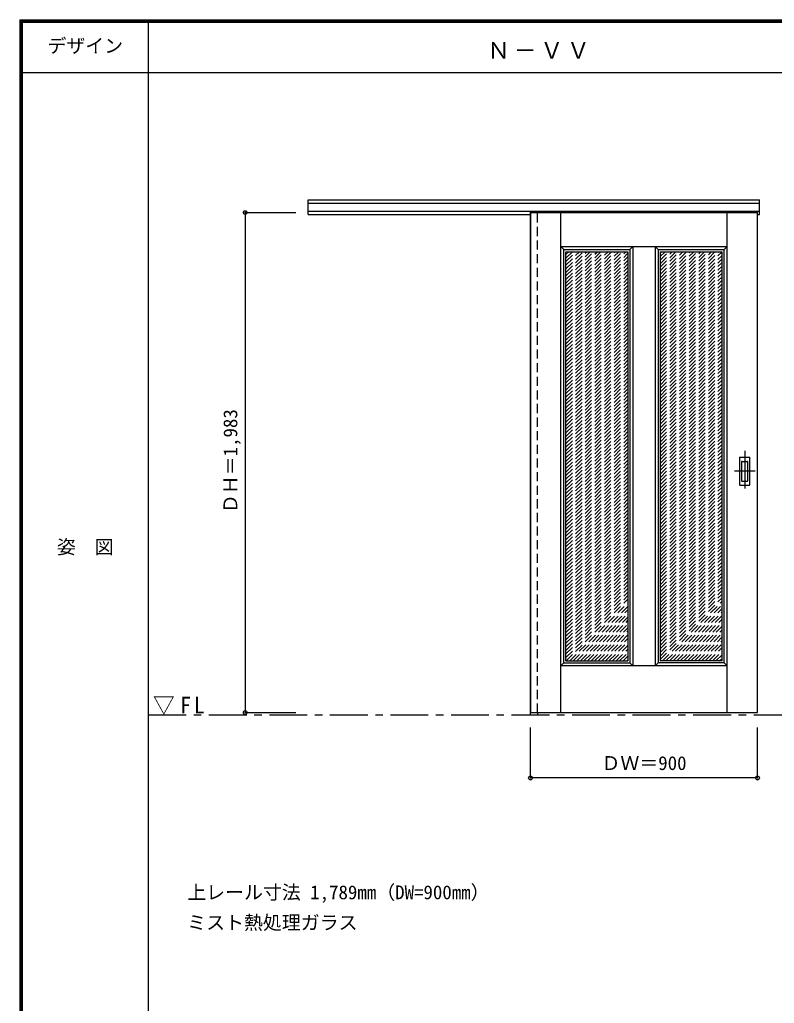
# Model space of a CAD drawing. Units: millimetres, scale not verified. Extents: x -6000 to 5700, y -4307 to 4260.
# Drawn here: x -6000 to -3008, y 274 to 4175 of the extents above; entities that cross this region are included whole.
import ezdxf
from ezdxf.enums import TextEntityAlignment as Align

# ---------------------------------------------------------------- set-up
doc = ezdxf.new("R2010")
doc.units = ezdxf.units.MM
doc.header["$LTSCALE"] = 30
doc.header["$PDMODE"] = 32
doc.header["$PDSIZE"] = 15
doc.linetypes.add('CHAIN1', pattern=[8, 5, -1, 1, -1])
doc.linetypes.add('DASHED1', pattern=[1.8, 1.2, -0.6])
for name, color, linetype in [('0-1_通り芯', 4, 'CHAIN1'), ('0-2_扉', 3, 'Continuous'), ('0-3_仕上げ', 7, 'Continuous'), ('0-4_枠', 3, 'Continuous'), ('0-6_引手', 3, 'Continuous'), ('0-A_文字', 7, 'Continuous'), ('0-B_寸法', 4, 'Continuous'), ('0-C_ハッチ', 4, 'DASHED1'), ('F-1_枠', 6, 'Continuous'), ('F-A_文字', 7, 'Continuous')]:
    doc.layers.add(name, color=color, linetype=linetype)
doc.styles.add('ＭＳ ゴシック', font='')
doc.styles.get('ＭＳ ゴシック').set_extended_font_data('MS Gothic')

msp = doc.modelspace()

# ---------------------------------------------------------------- linework, layer by layer
at = {"layer": '0-1_通り芯'}
for p, q in [((-3125.75, 2465.5), (-3125.75, 2303.5)), ((-3084.75, 2384.5), (-3166.75, 2384.5))]:
    msp.add_line(p, q, dxfattribs=at)
at = {"layer": '0-1_通り芯', "color": 7}
msp.add_line((-5490, 1418), (3233.5, 1418), dxfattribs=at)
at = {"layer": '0-2_扉', "color": 4, "linetype": 'DASHED1'}
msp.add_line((-3974.75, 3410), (-3974.75, 3406), dxfattribs=at)
at = {"layer": '0-2_扉'}
for q in [(-3974.75, 1427), (-3074.75, 3410)]:
    msp.add_line((-3974.75, 3410), q, dxfattribs=at)
msp.add_lwpolyline([(-3974.75, 1427), (-3074.75, 1427), (-3074.75, 3410)], dxfattribs=at)
at = {"layer": '0-3_仕上げ'}
for p, q in [((-3854.25, 1427), (-3854.25, 3410)), ((-3195.25, 1427), (-3195.25, 3410)), ((-3854.25, 3275), (-3842.25, 3263)), ((-3854.25, 3275), (-3195.25, 3275)), ((-3568.75, 3275), (-3580.75, 3263)), ((-3568.75, 3275), (-3568.75, 1612)), ((-3480.75, 3275), (-3468.75, 3263)), ((-3480.75, 3275), (-3480.75, 1612)), ((-3195.25, 3275), (-3207.25, 3263)), ((-3854.25, 1612), (-3842.25, 1624)), ((-3195.25, 1612), (-3854.25, 1612)), ((-3580.75, 1624), (-3568.75, 1612)), ((-3468.75, 1624), (-3480.75, 1612)), ((-3195.25, 1612), (-3207.25, 1624))]:
    msp.add_line(p, q, dxfattribs=at)
at = {"layer": '0-3_仕上げ', "color": 3}
for p, q in [((-3842.25, 3263), (-3580.75, 3263)), ((-3842.25, 1624), (-3842.25, 3263)), ((-3580.75, 3263), (-3580.75, 1624)), ((-3468.75, 3263), (-3207.25, 3263)), ((-3468.75, 3263), (-3468.75, 1624)), ((-3207.25, 1624), (-3207.25, 3263)), ((-3842.25, 1624), (-3580.75, 1624)), ((-3207.25, 1624), (-3468.75, 1624))]:
    msp.add_line(p, q, dxfattribs=at)
at = {"layer": '0-3_仕上げ', "color": 4}
for p, q in [((-3834.25, 3255), (-3588.75, 3255)), ((-3834.25, 1632), (-3834.25, 3255)), ((-3588.75, 3255), (-3588.75, 1632)), ((-3460.75, 3255), (-3215.25, 3255)), ((-3460.75, 3255), (-3460.75, 1632)), ((-3215.25, 1632), (-3215.25, 3255)), ((-3834.25, 1632), (-3588.75, 1632)), ((-3215.25, 1632), (-3460.75, 1632))]:
    msp.add_line(p, q, dxfattribs=at)
at = {"layer": '0-4_枠'}
for p, q in [((-4855.75, 3460), (-3066.75, 3460)), ((-4855.75, 3403), (-4855.75, 3460)), ((-4855.75, 3447), (-3066.75, 3447)), ((-3066.75, 3403), (-3066.75, 3460)), ((-4855.75, 3415), (-3066.75, 3415)), ((-4855.75, 3403), (-3974.75, 3403)), ((-3975.75, 3415), (-3975.75, 1418)), ((-3947.75, 3410), (-3947.75, 3415)), ((-3074.75, 3403), (-3066.75, 3403)), ((-3975.75, 1418), (-3947.75, 1418)), ((-3947.75, 1427), (-3947.75, 1418))]:
    msp.add_line(p, q, dxfattribs=at)
at = {"layer": '0-4_枠', "color": 4, "linetype": 'DASHED1'}
msp.add_line((-3947.75, 1427), (-3947.75, 3410), dxfattribs=at)
at = {"layer": '0-6_引手'}
for p, q in [((-3146.75, 2438), (-3146.75, 2331)), ((-3145.25, 2439.5), (-3106.25, 2439.5)), ((-3104.75, 2331), (-3104.75, 2438)), ((-3145.25, 2329.5), (-3106.25, 2329.5))]:
    msp.add_line(p, q, dxfattribs=at)
at = {"layer": '0-6_引手', "color": 7}
for p, q in [((-3138.25, 2422), (-3138.25, 2347)), ((-3136.75, 2423.5), (-3114.75, 2423.5)), ((-3113.25, 2347), (-3113.25, 2422)), ((-3136.75, 2345.5), (-3114.75, 2345.5))]:
    msp.add_line(p, q, dxfattribs=at)
at = {"layer": '0-6_引手'}
for centre, start, end in [((-3145.25, 2438), 90, 180), ((-3106.25, 2438), 0, 90), ((-3145.25, 2331), 180, 270), ((-3106.25, 2331), 270, 0)]:
    msp.add_arc(centre, 1.5, start, end, dxfattribs=at)
at = {"layer": '0-6_引手', "color": 7}
for centre, start, end in [((-3136.75, 2422), 90, 180), ((-3114.75, 2422), 0, 90), ((-3136.75, 2347), 180, 270), ((-3114.75, 2347), 270, 0)]:
    msp.add_arc(centre, 1.5, start, end, dxfattribs=at)
at = {"layer": '0-B_寸法'}
for p, q in [((-5105.75, 3410), (-5105.75, 1427)), ((-5105.75, 3410), (-4905.75, 3410)), ((-5105.75, 1427), (-4905.75, 1427)), ((-3974.75, 1168), (-3974.75, 1368)), ((-3074.75, 1168), (-3074.75, 1368)), ((-3074.75, 1168), (-3974.75, 1168))]:
    msp.add_line(p, q, dxfattribs=at)
at = {"layer": '0-B_寸法', "color": 7}
for p in [(-5105.75, 3410), (-5105.75, 1427), (-3974.75, 1168), (-3074.75, 1168)]:
    msp.add_point(p, dxfattribs=at)
at = {"layer": '0-C_ハッチ'}
for p, q in [((-3834.25, 3243.67), (-3822.92, 3255)), ((-3834.25, 3017.4), (-3596.65, 3255)), ((-3834.25, 3031.54), (-3610.79, 3255)), ((-3834.25, 3045.68), (-3624.93, 3255)), ((-3834.25, 3059.82), (-3639.07, 3255)), ((-3834.25, 3073.96), (-3653.21, 3255)), ((-3834.25, 3088.11), (-3667.36, 3255)), ((-3834.25, 3102.25), (-3681.5, 3255)), ((-3834.25, 3116.39), (-3695.64, 3255)), ((-3834.25, 3130.53), (-3709.78, 3255)), ((-3834.25, 3144.67), (-3723.92, 3255)), ((-3834.25, 3158.82), (-3738.07, 3255)), ((-3834.25, 3172.96), (-3752.21, 3255)), ((-3834.25, 3187.1), (-3766.35, 3255)), ((-3834.25, 3201.24), (-3780.49, 3255)), ((-3834.25, 3215.39), (-3794.64, 3255)), ((-3834.25, 3229.53), (-3808.78, 3255)), ((-3834.25, 3003.25), (-3588.75, 3248.75)), ((-3460.75, 3249.47), (-3455.22, 3255)), ((-3460.75, 3009.06), (-3214.81, 3255)), ((-3460.75, 3023.2), (-3228.95, 3255)), ((-3460.75, 3037.34), (-3243.09, 3255)), ((-3460.75, 3051.48), (-3257.23, 3255)), ((-3460.75, 3065.63), (-3271.38, 3255)), ((-3460.75, 3079.77), (-3285.52, 3255)), ((-3460.75, 3093.91), (-3299.66, 3255)), ((-3460.75, 3108.05), (-3313.8, 3255)), ((-3460.75, 3122.2), (-3327.95, 3255)), ((-3460.75, 3136.34), (-3342.09, 3255)), ((-3460.75, 3150.48), (-3356.23, 3255)), ((-3460.75, 3164.62), (-3370.37, 3255)), ((-3460.75, 3178.76), (-3384.51, 3255)), ((-3460.75, 3192.91), (-3398.66, 3255)), ((-3460.75, 3207.05), (-3412.8, 3255)), ((-3460.75, 3221.19), (-3426.94, 3255)), ((-3460.75, 3235.33), (-3441.08, 3255)), ((-3460.75, 2994.92), (-3215.25, 3240.42)), ((-3834.25, 2989.11), (-3588.75, 3234.61)), ((-3834.25, 2974.97), (-3588.75, 3220.47)), ((-3834.25, 2960.83), (-3588.75, 3206.33)), ((-3460.75, 2980.77), (-3215.25, 3226.27)), ((-3460.75, 2966.63), (-3215.25, 3212.13)), ((-3834.25, 2946.69), (-3588.75, 3192.19)), ((-3834.25, 2932.54), (-3588.75, 3178.04)), ((-3834.25, 2918.4), (-3588.75, 3163.9)), ((-3460.75, 2952.49), (-3215.25, 3197.99)), ((-3460.75, 2938.35), (-3215.25, 3183.85)), ((-3460.75, 2924.21), (-3215.25, 3169.71)), ((-3834.25, 2904.26), (-3588.75, 3149.76)), ((-3834.25, 2890.12), (-3588.75, 3135.62)), ((-3834.25, 2875.97), (-3588.75, 3121.47)), ((-3460.75, 2910.06), (-3215.25, 3155.56)), ((-3460.75, 2895.92), (-3215.25, 3141.42)), ((-3460.75, 2881.78), (-3215.25, 3127.28)), ((-3834.25, 2861.83), (-3588.75, 3107.33)), ((-3834.25, 2847.69), (-3588.75, 3093.19)), ((-3460.75, 2867.64), (-3215.25, 3113.14)), ((-3460.75, 2853.49), (-3215.25, 3098.99)), ((-3460.75, 2839.35), (-3215.25, 3084.85)), ((-3834.25, 2833.55), (-3588.75, 3079.05)), ((-3834.25, 2819.41), (-3588.75, 3064.91)), ((-3834.25, 2805.26), (-3588.75, 3050.76)), ((-3460.75, 2825.21), (-3215.25, 3070.71)), ((-3460.75, 2811.07), (-3215.25, 3056.57)), ((-3834.25, 2791.12), (-3588.75, 3036.62)), ((-3834.25, 2776.98), (-3588.75, 3022.48)), ((-3834.25, 2762.84), (-3588.75, 3008.34)), ((-3460.75, 2796.93), (-3215.25, 3042.43)), ((-3460.75, 2782.78), (-3215.25, 3028.28)), ((-3460.75, 2768.64), (-3215.25, 3014.14)), ((-3834.25, 2748.7), (-3588.75, 2994.2)), ((-3834.25, 2734.55), (-3588.75, 2980.05)), ((-3834.25, 2720.41), (-3588.75, 2965.91)), ((-3460.75, 2754.5), (-3215.25, 3000)), ((-3460.75, 2740.36), (-3215.25, 2985.86)), ((-3460.75, 2726.22), (-3215.25, 2971.72)), ((-3834.25, 2706.27), (-3588.75, 2951.77)), ((-3834.25, 2692.13), (-3588.75, 2937.63)), ((-3460.75, 2712.07), (-3215.25, 2957.57)), ((-3460.75, 2697.93), (-3215.25, 2943.43)), ((-3460.75, 2683.79), (-3215.25, 2929.29)), ((-3834.25, 2677.98), (-3588.75, 2923.48)), ((-3834.25, 2663.84), (-3588.75, 2909.34)), ((-3834.25, 2649.7), (-3588.75, 2895.2)), ((-3460.75, 2669.65), (-3215.25, 2915.15)), ((-3460.75, 2655.5), (-3215.25, 2901)), ((-3460.75, 2641.36), (-3215.25, 2886.86)), ((-3834.25, 2635.56), (-3588.75, 2881.06)), ((-3834.25, 2621.42), (-3588.75, 2866.92)), ((-3834.25, 2607.27), (-3588.75, 2852.77)), ((-3460.75, 2627.22), (-3215.25, 2872.72)), ((-3460.75, 2613.08), (-3215.25, 2858.58)), ((-3834.25, 2593.13), (-3588.75, 2838.63)), ((-3834.25, 2578.99), (-3588.75, 2824.49)), ((-3834.25, 2564.85), (-3588.75, 2810.35)), ((-3460.75, 2598.94), (-3215.25, 2844.44)), ((-3460.75, 2584.79), (-3215.25, 2830.29)), ((-3460.75, 2570.65), (-3215.25, 2816.15)), ((-3834.25, 2550.71), (-3588.75, 2796.21)), ((-3834.25, 2536.56), (-3588.75, 2782.06)), ((-3460.75, 2556.51), (-3215.25, 2802.01)), ((-3460.75, 2542.37), (-3215.25, 2787.87)), ((-3460.75, 2528.23), (-3215.25, 2773.73)), ((-3834.25, 2522.42), (-3588.75, 2767.92)), ((-3834.25, 2508.28), (-3588.75, 2753.78)), ((-3834.25, 2494.14), (-3588.75, 2739.64)), ((-3460.75, 2514.08), (-3215.25, 2759.58)), ((-3460.75, 2499.94), (-3215.25, 2745.44)), ((-3460.75, 2485.8), (-3215.25, 2731.3)), ((-3834.25, 2479.99), (-3588.75, 2725.49)), ((-3834.25, 2465.85), (-3588.75, 2711.35)), ((-3834.25, 2451.71), (-3588.75, 2697.21)), ((-3460.75, 2471.66), (-3215.25, 2717.16)), ((-3460.75, 2457.51), (-3215.25, 2703.01)), ((-3834.25, 2437.57), (-3588.75, 2683.07)), ((-3834.25, 2423.43), (-3588.75, 2668.93)), ((-3834.25, 2409.28), (-3588.75, 2654.78)), ((-3460.75, 2443.37), (-3215.25, 2688.87)), ((-3460.75, 2429.23), (-3215.25, 2674.73)), ((-3460.75, 2415.09), (-3215.25, 2660.59)), ((-3834.25, 2395.14), (-3588.75, 2640.64)), ((-3834.25, 2381), (-3588.75, 2626.5)), ((-3460.75, 2400.95), (-3215.25, 2646.45)), ((-3460.75, 2386.8), (-3215.25, 2632.3)), ((-3460.75, 2372.66), (-3215.25, 2618.16)), ((-3834.25, 2366.86), (-3588.75, 2612.36)), ((-3834.25, 2352.72), (-3588.75, 2598.22)), ((-3834.25, 2338.57), (-3588.75, 2584.07)), ((-3460.75, 2358.52), (-3215.25, 2604.02)), ((-3460.75, 2344.38), (-3215.25, 2589.88)), ((-3460.75, 2330.24), (-3215.25, 2575.74)), ((-3834.25, 2324.43), (-3588.75, 2569.93)), ((-3834.25, 2310.29), (-3588.75, 2555.79)), ((-3834.25, 2296.15), (-3588.75, 2541.65)), ((-3460.75, 2316.09), (-3215.25, 2561.59)), ((-3460.75, 2301.95), (-3215.25, 2547.45)), ((-3834.25, 2282), (-3588.75, 2527.5)), ((-3834.25, 2267.86), (-3588.75, 2513.36)), ((-3834.25, 2253.72), (-3588.75, 2499.22)), ((-3460.75, 2287.81), (-3215.25, 2533.31)), ((-3460.75, 2273.67), (-3215.25, 2519.17)), ((-3460.75, 2259.52), (-3215.25, 2505.02)), ((-3834.25, 2239.58), (-3588.75, 2485.08)), ((-3834.25, 2225.44), (-3588.75, 2470.94)), ((-3460.75, 2245.38), (-3215.25, 2490.88)), ((-3460.75, 2231.24), (-3215.25, 2476.74)), ((-3460.75, 2217.1), (-3215.25, 2462.6)), ((-3834.25, 2211.29), (-3588.75, 2456.79)), ((-3834.25, 2197.15), (-3588.75, 2442.65)), ((-3834.25, 2183.01), (-3588.75, 2428.51)), ((-3460.75, 2202.96), (-3215.25, 2448.46)), ((-3460.75, 2188.81), (-3215.25, 2434.31)), ((-3460.75, 2174.67), (-3215.25, 2420.17)), ((-3834.25, 2168.87), (-3588.75, 2414.37)), ((-3834.25, 2154.73), (-3588.75, 2400.23)), ((-3834.25, 2140.58), (-3588.75, 2386.08)), ((-3460.75, 2160.53), (-3215.25, 2406.03)), ((-3460.75, 2146.39), (-3215.25, 2391.89)), ((-3834.25, 2126.44), (-3588.75, 2371.94)), ((-3834.25, 2112.3), (-3588.75, 2357.8)), ((-3834.25, 2098.16), (-3588.75, 2343.66)), ((-3460.75, 2132.25), (-3215.25, 2377.75)), ((-3460.75, 2118.1), (-3215.25, 2363.6)), ((-3460.75, 2103.96), (-3215.25, 2349.46)), ((-3834.25, 2084.01), (-3588.75, 2329.51)), ((-3834.25, 2069.87), (-3588.75, 2315.37)), ((-3460.75, 2089.82), (-3215.25, 2335.32)), ((-3460.75, 2075.68), (-3215.25, 2321.18)), ((-3460.75, 2061.53), (-3215.25, 2307.03)), ((-3834.25, 2055.73), (-3588.75, 2301.23)), ((-3834.25, 2041.59), (-3588.75, 2287.09)), ((-3834.25, 2027.45), (-3588.75, 2272.95)), ((-3460.75, 2047.39), (-3215.25, 2292.89)), ((-3460.75, 2033.25), (-3215.25, 2278.75)), ((-3460.75, 2019.11), (-3215.25, 2264.61)), ((-3834.25, 2013.3), (-3588.75, 2258.8)), ((-3834.25, 1999.16), (-3588.75, 2244.66)), ((-3834.25, 1985.02), (-3588.75, 2230.52)), ((-3460.75, 2004.97), (-3215.25, 2250.47)), ((-3460.75, 1990.82), (-3215.25, 2236.32)), ((-3834.25, 1970.88), (-3588.75, 2216.38)), ((-3834.25, 1956.74), (-3588.75, 2202.24)), ((-3834.25, 1942.59), (-3588.75, 2188.09)), ((-3460.75, 1976.68), (-3215.25, 2222.18)), ((-3460.75, 1962.54), (-3215.25, 2208.04)), ((-3460.75, 1948.4), (-3215.25, 2193.9)), ((-3834.25, 1928.45), (-3588.75, 2173.95)), ((-3834.25, 1914.31), (-3588.75, 2159.81)), ((-3834.25, 1900.17), (-3588.75, 2145.67)), ((-3460.75, 1934.26), (-3215.25, 2179.76)), ((-3460.75, 1920.11), (-3215.25, 2165.61)), ((-3460.75, 1905.97), (-3215.25, 2151.47)), ((-3834.25, 1886.02), (-3588.75, 2131.52)), ((-3834.25, 1871.88), (-3588.75, 2117.38)), ((-3460.75, 1891.83), (-3215.25, 2137.33)), ((-3460.75, 1877.69), (-3215.25, 2123.19)), ((-3460.75, 1863.55), (-3215.25, 2109.05)), ((-3834.25, 1857.74), (-3588.75, 2103.24)), ((-3834.25, 1843.6), (-3588.75, 2089.1)), ((-3834.25, 1829.46), (-3588.75, 2074.96)), ((-3460.75, 1849.4), (-3215.25, 2094.9)), ((-3460.75, 1835.26), (-3215.25, 2080.76)), ((-3834.25, 1815.31), (-3588.75, 2060.81)), ((-3834.25, 1801.17), (-3588.75, 2046.67)), ((-3834.25, 1787.03), (-3588.75, 2032.53)), ((-3460.75, 1821.12), (-3215.25, 2066.62)), ((-3460.75, 1806.98), (-3215.25, 2052.48)), ((-3460.75, 1792.83), (-3215.25, 2038.33)), ((-3834.25, 1772.89), (-3588.75, 2018.39)), ((-3834.25, 1758.75), (-3588.75, 2004.25)), ((-3834.25, 1744.6), (-3588.75, 1990.1)), ((-3460.75, 1778.69), (-3215.25, 2024.19)), ((-3460.75, 1764.55), (-3215.25, 2010.05)), ((-3460.75, 1750.41), (-3215.25, 1995.91)), ((-3834.25, 1730.46), (-3588.75, 1975.96)), ((-3834.25, 1716.32), (-3588.75, 1961.82)), ((-3460.75, 1736.27), (-3215.25, 1981.77)), ((-3460.75, 1722.12), (-3215.25, 1967.62)), ((-3460.75, 1707.98), (-3215.25, 1953.48)), ((-3834.25, 1702.18), (-3588.75, 1947.68)), ((-3834.25, 1688.03), (-3588.75, 1933.53)), ((-3834.25, 1673.89), (-3588.75, 1919.39)), ((-3460.75, 1693.84), (-3215.25, 1939.34)), ((-3460.75, 1679.7), (-3215.25, 1925.2)), ((-3834.25, 1659.75), (-3588.75, 1905.25)), ((-3834.25, 1645.61), (-3588.75, 1891.11)), ((-3834.25, 1631.47), (-3588.75, 1876.97)), ((-3460.75, 1665.56), (-3215.25, 1911.06)), ((-3460.75, 1651.41), (-3215.25, 1896.91)), ((-3460.75, 1637.27), (-3215.25, 1882.77)), ((-3819.57, 1632), (-3588.75, 1862.82)), ((-3805.43, 1632), (-3588.75, 1848.68)), ((-3791.29, 1632), (-3588.75, 1834.54)), ((-3451.88, 1632), (-3215.25, 1868.63)), ((-3437.74, 1632), (-3215.25, 1854.49)), ((-3423.59, 1632), (-3215.25, 1840.34)), ((-3777.15, 1632), (-3588.75, 1820.4)), ((-3763.01, 1632), (-3588.75, 1806.26)), ((-3409.45, 1632), (-3215.25, 1826.2)), ((-3395.31, 1632), (-3215.25, 1812.06)), ((-3381.17, 1632), (-3215.25, 1797.92)), ((-3748.86, 1632), (-3588.75, 1792.11)), ((-3734.72, 1632), (-3588.75, 1777.97)), ((-3720.58, 1632), (-3588.75, 1763.83)), ((-3367.03, 1632), (-3215.25, 1783.78)), ((-3352.88, 1632), (-3215.25, 1769.63)), ((-3338.74, 1632), (-3215.25, 1755.49)), ((-3706.44, 1632), (-3588.75, 1749.69)), ((-3692.3, 1632), (-3588.75, 1735.55)), ((-3678.15, 1632), (-3588.75, 1721.4)), ((-3324.6, 1632), (-3215.25, 1741.35)), ((-3310.46, 1632), (-3215.25, 1727.21)), ((-3664.01, 1632), (-3588.75, 1707.26)), ((-3649.87, 1632), (-3588.75, 1693.12)), ((-3635.73, 1632), (-3588.75, 1678.98)), ((-3296.32, 1632), (-3215.25, 1713.07)), ((-3282.17, 1632), (-3215.25, 1698.92)), ((-3268.03, 1632), (-3215.25, 1684.78)), ((-3621.58, 1632), (-3588.75, 1664.83)), ((-3607.44, 1632), (-3588.75, 1650.69)), ((-3253.89, 1632), (-3215.25, 1670.64)), ((-3239.75, 1632), (-3215.25, 1656.5)), ((-3225.6, 1632), (-3215.25, 1642.35)), ((-3593.3, 1632), (-3588.75, 1636.55))]:
    msp.add_line(p, q, dxfattribs=at)
at = {"layer": 'F-1_枠'}
for p, q in [((-6000, 4175), (5700, 4175)), ((-6000, 4175), (-6000, -4205)), ((-5995, 4175), (-5995, -4205)), ((-5990, 4175), (-5990, -4205)), ((-5490, 4175), (-5490, -3790)), ((-6000, 4170), (5700, 4170)), ((-6000, 4165), (5700, 4165)), ((-6000, 3965), (5700, 3965))]:
    msp.add_line(p, q, dxfattribs=at)

# ---------------------------------------------------------------- texts
at = {"layer": '0-A_文字', "style": 'ＭＳ ゴシック'}
for s, p in [('上レール寸法 1,789mm（DW=900mm）', (-5335.75, 670.5)), ('ミスト熱処理ガラス', (-5335.75, 550.5))]:
    msp.add_text(s, height=54.99, dxfattribs=at).set_placement(p, align=Align.BOTTOM_LEFT)
at = {"layer": '0-A_文字', "char_height": 65.98, "attachment_point": 7, "style": 'ＭＳ ゴシック'}
for s, insert in [('\\T1.17;Ｎ－ＶＶ', (-4146.25, 4020)), ('\\T1.26;\\W0.95;▽FL', (-5471.25, 1418))]:
    msp.add_mtext(s, dxfattribs=dict(at, insert=insert))
at = {"layer": '0-B_寸法', "color": 7, "style": 'ＭＳ ゴシック'}
msp.add_text('ＤＨ＝1,983', height=54.99, rotation=90, dxfattribs=at).set_placement((-5120.75, 2218.25), align=Align.BOTTOM_LEFT)
msp.add_text('ＤＷ＝900', height=54.99, dxfattribs=at).set_placement((-3693.5, 1183), align=Align.BOTTOM_LEFT)
at = {"layer": 'F-A_文字', "style": 'ＭＳ ゴシック'}
for s, p in [('デザイン', (-5890, 4027.5)), ('姿\u3000図', (-5852.5, 2040.25))]:
    msp.add_text(s, height=54.99, dxfattribs=at).set_placement(p, align=Align.BOTTOM_LEFT)

doc.saveas('drawing.dxf')
